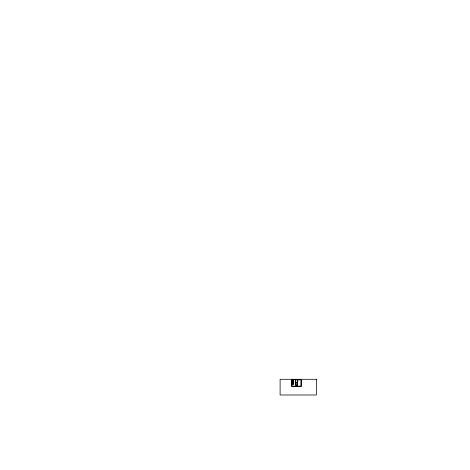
<?xml version="1.0" encoding="UTF-8"?>
<svg xmlns="http://www.w3.org/2000/svg" width="470" height="470" viewBox="0 0 470 470"><rect width="100%" height="100%" fill="white"/><g stroke="black" fill="none" stroke-linecap="round" stroke-linejoin="round"><path stroke-width="0.7" d="M297.463 386.17L297.786 379.731L291.982 379.731L291.982 384.248L293.691 384.248L293.691 379.731M301.335 379.731L297.786 379.907M291.982 380.923L293.691 380.923M291.982 381.258L293.691 381.258M291.982 381.593L293.691 381.593M291.982 381.922L293.691 381.922M291.982 382.257L293.691 382.257M291.982 382.586L293.691 382.586M291.982 382.921L293.691 382.921M291.982 383.256L293.691 383.256M291.982 383.585L293.691 383.585M291.982 383.92L293.691 383.92M297.351 385.03L295.795 385.03L295.795 382.968L297.351 382.968L297.351 386.17M297.351 385.1L295.795 385.159M297.463 385.2L295.648 385.159L295.648 379.731M301.335 379.29L301.335 386.552L291.6 386.552L291.6 379.29M300.947 379.731L300.947 386.17L291.982 386.17L291.982 379.731M297.675 379.731L297.675 382.85L295.795 382.85L295.795 379.731M316.398 379.29L280.108 379.29L280.108 394.988L316.398 394.988L316.398 379.29"/></g></svg>
